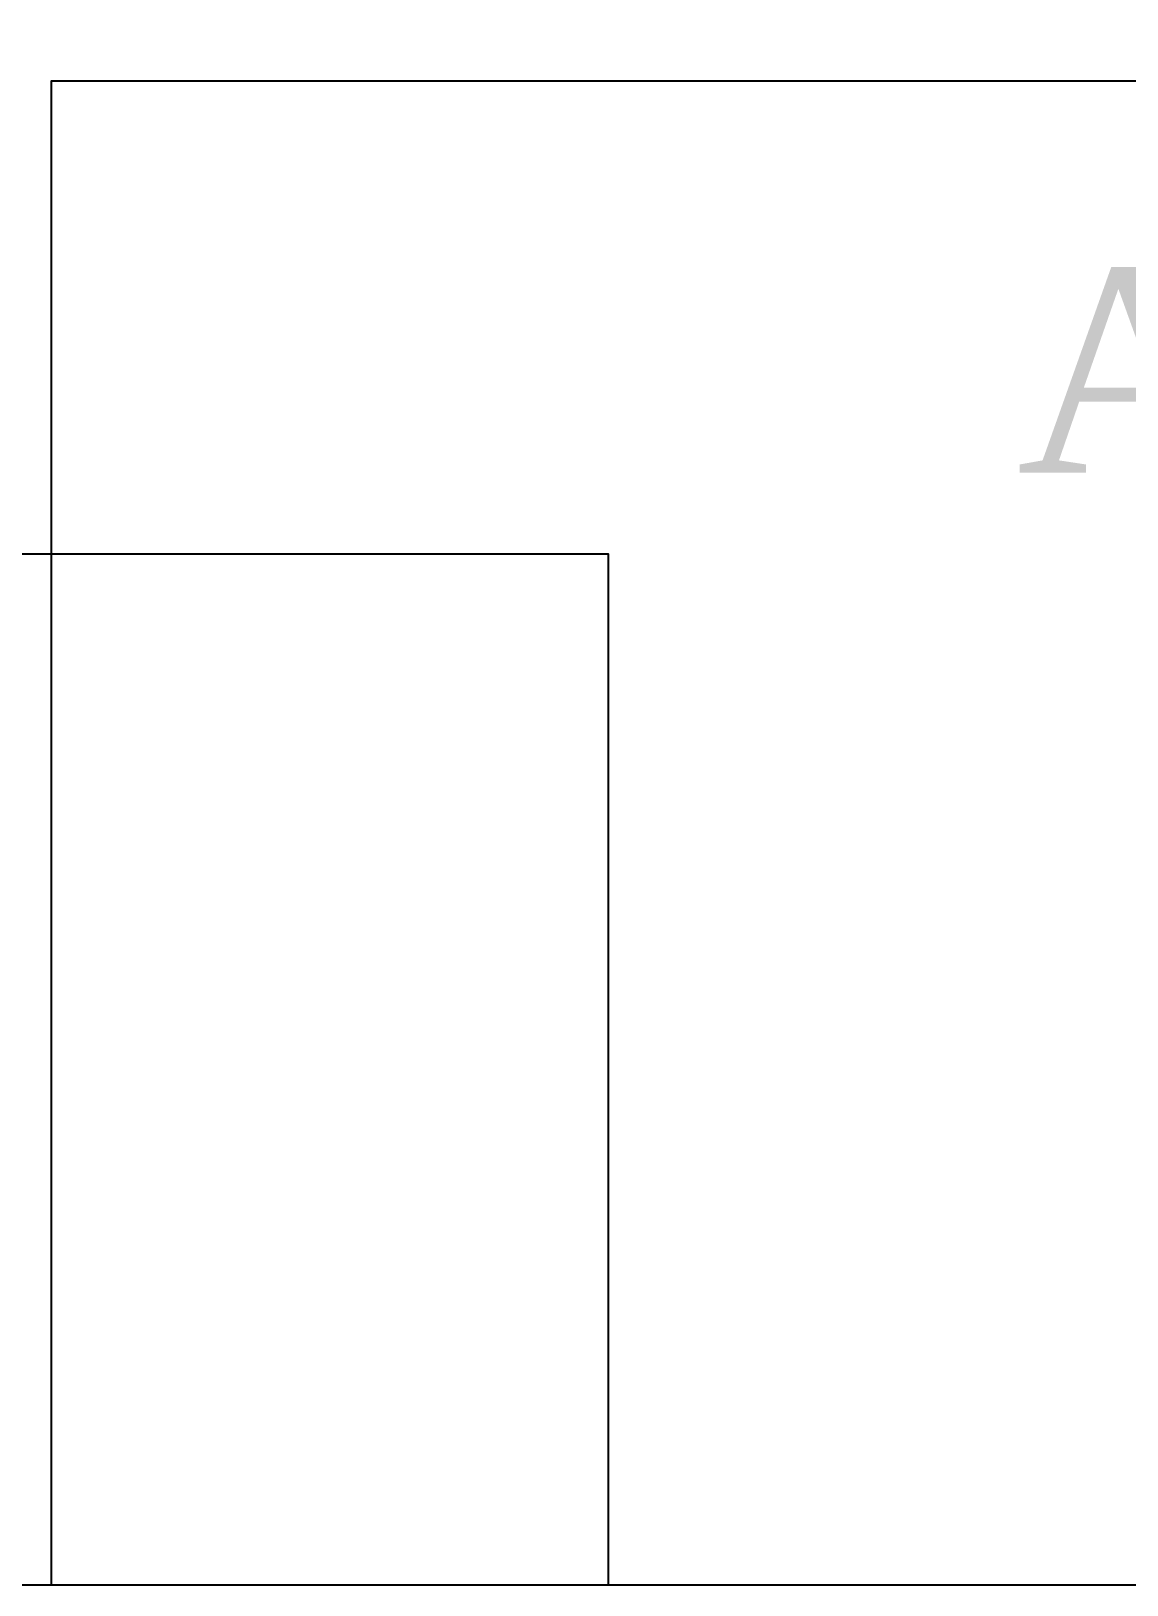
# Model space of a CAD drawing. Header units: feet. Extents: x 74374 to 92081, y 43964 to 65389.
# Drawn here: x 86614 to 87420, y 58383 to 59526 of the extents above; entities that cross this region are included whole.
import ezdxf
from ezdxf.enums import TextEntityAlignment as Align

# ---------------------------------------------------------------- set-up
doc = ezdxf.new("R2010")
doc.units = ezdxf.units.FT
doc.header["$MEASUREMENT"] = 0
doc.layers.add('Khung', color=7, linetype='Continuous')
doc.styles.add('PEC_TIMENEW', font='times.ttf')

msp = doc.modelspace()

# ---------------------------------------------------------------- linework, layer by layer
at = {"layer": 'Khung', "color": 2}
msp.add_lwpolyline([(85933.00275802444, 59983.40874277589), (85933.00275802444, 58383.40874277589), (88229.00275802444, 58383.40874277589), (88229.00275802444, 59983.40874277589)], close=True, dxfattribs=at)
at = {"layer": 'Khung', "color": 3}
msp.add_lwpolyline([(86629.00275802444, 58383.40874277589), (88229.00275802444, 58383.40874277589), (88229.00275802444, 59489.40874277589), (86629.00275802444, 59489.40874277589)], close=True, dxfattribs=at)
at = {"layer": 'Khung'}
msp.add_lwpolyline([(85933.00275802444, 58383.40874277589), (87039.00275802444, 58383.40874277589), (87039.00275802444, 59141.40874277589), (85933.00275802444, 59141.40874277589)], close=True, dxfattribs=at)

# ---------------------------------------------------------------- texts
at = {"layer": 'Khung', "color": 3, "style": 'PEC_TIMENEW'}
msp.add_text('A1.2K', height=150, dxfattribs=at).set_placement((87644.38248640552, 59201.55441023708), align=Align.CENTER)

doc.saveas('drawing.dxf')
